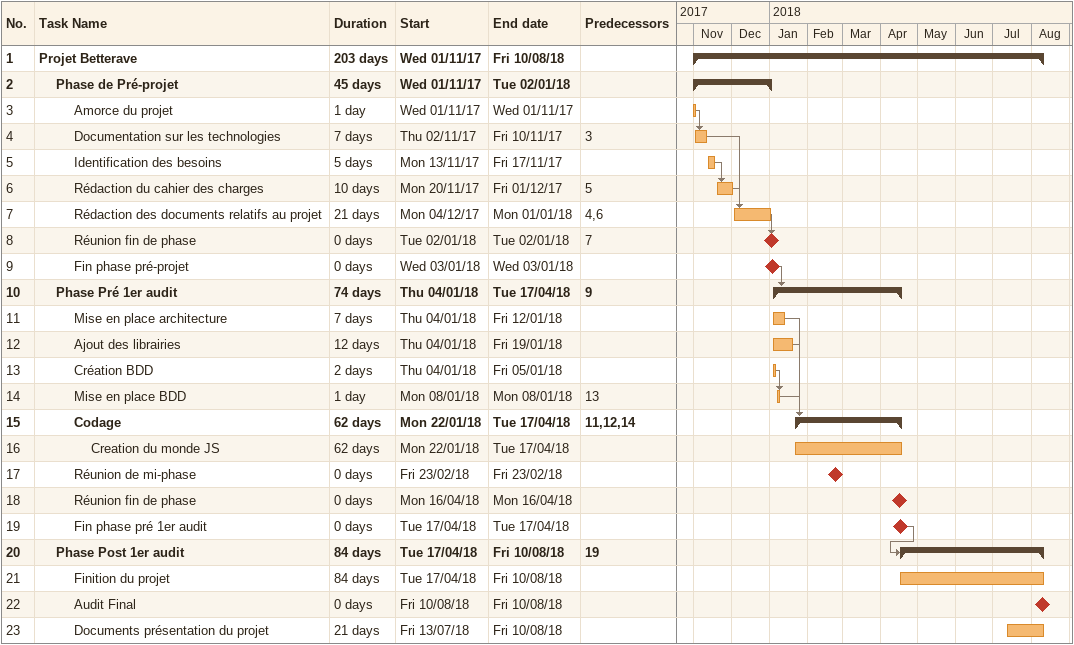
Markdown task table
| ID | Level | Task | Duration | Start | Finish | Predecessors |
|---|---|---|---|---|---|---|
| 1 | 1 | **Projet Betterave** | 203d | 2017-11-01 | 2018-08-10 |  |
| 2 | 2 | **Phase de Pré-projet** | 45d | 2017-11-01 | 2018-01-02 |  |
| 3 | 3 | Amorce du projet | 1d | 2017-11-01 | 2017-11-01 |  |
| 4 | 3 | Documentation sur les technologies | 7d | 2017-11-02 | 2017-11-10 | 3 |
| 5 | 3 | Identification des besoins | 5d | 2017-11-13 | 2017-11-17 |  |
| 6 | 3 | Rédaction du cahier des charges | 10d | 2017-11-20 | 2017-12-01 | 5 |
| 7 | 3 | Rédaction des documents relatifs au projet | 21d | 2017-12-04 | 2018-01-01 | 4, 6 |
| 8 | 3 | Réunion fin de phase | 0d | 2018-01-02 | 2018-01-02 | 7 |
| 9 | 3 | Fin phase pré-projet | 0d | 2018-01-03 | 2018-01-03 |  |
| 10 | 2 | **Phase Pré 1er audit** | 74d | 2018-01-04 | 2018-04-17 | 9 |
| 11 | 3 | Mise en place architecture | 7d | 2018-01-04 | 2018-01-12 |  |
| 12 | 3 | Ajout des librairies | 12d | 2018-01-04 | 2018-01-19 |  |
| 13 | 3 | Création BDD | 2d | 2018-01-04 | 2018-01-05 |  |
| 14 | 3 | Mise en place BDD | 1d | 2018-01-08 | 2018-01-08 | 13 |
| 15 | 3 | **Codage** | 62d | 2018-01-22 | 2018-04-17 | 11, 12, 14 |
| 16 | 4 | Creation du monde JS | 62d | 2018-01-22 | 2018-04-17 |  |
| 17 | 3 | Réunion de mi-phase | 0d | 2018-02-23 | 2018-02-23 |  |
| 18 | 3 | Réunion fin de phase | 0d | 2018-04-16 | 2018-04-16 |  |
| 19 | 3 | Fin phase pré 1er audit | 0d | 2018-04-17 | 2018-04-17 |  |
| 20 | 2 | **Phase Post 1er audit** | 84d | 2018-04-17 | 2018-08-10 | 19 |
| 21 | 3 | Finition du projet | 84d | 2018-04-17 | 2018-08-10 |  |
| 22 | 3 | Audit Final | 0d | 2018-08-10 | 2018-08-10 |  |
| 23 | 3 | Documents présentation du projet | 21d | 2018-07-13 | 2018-08-10 |  |
